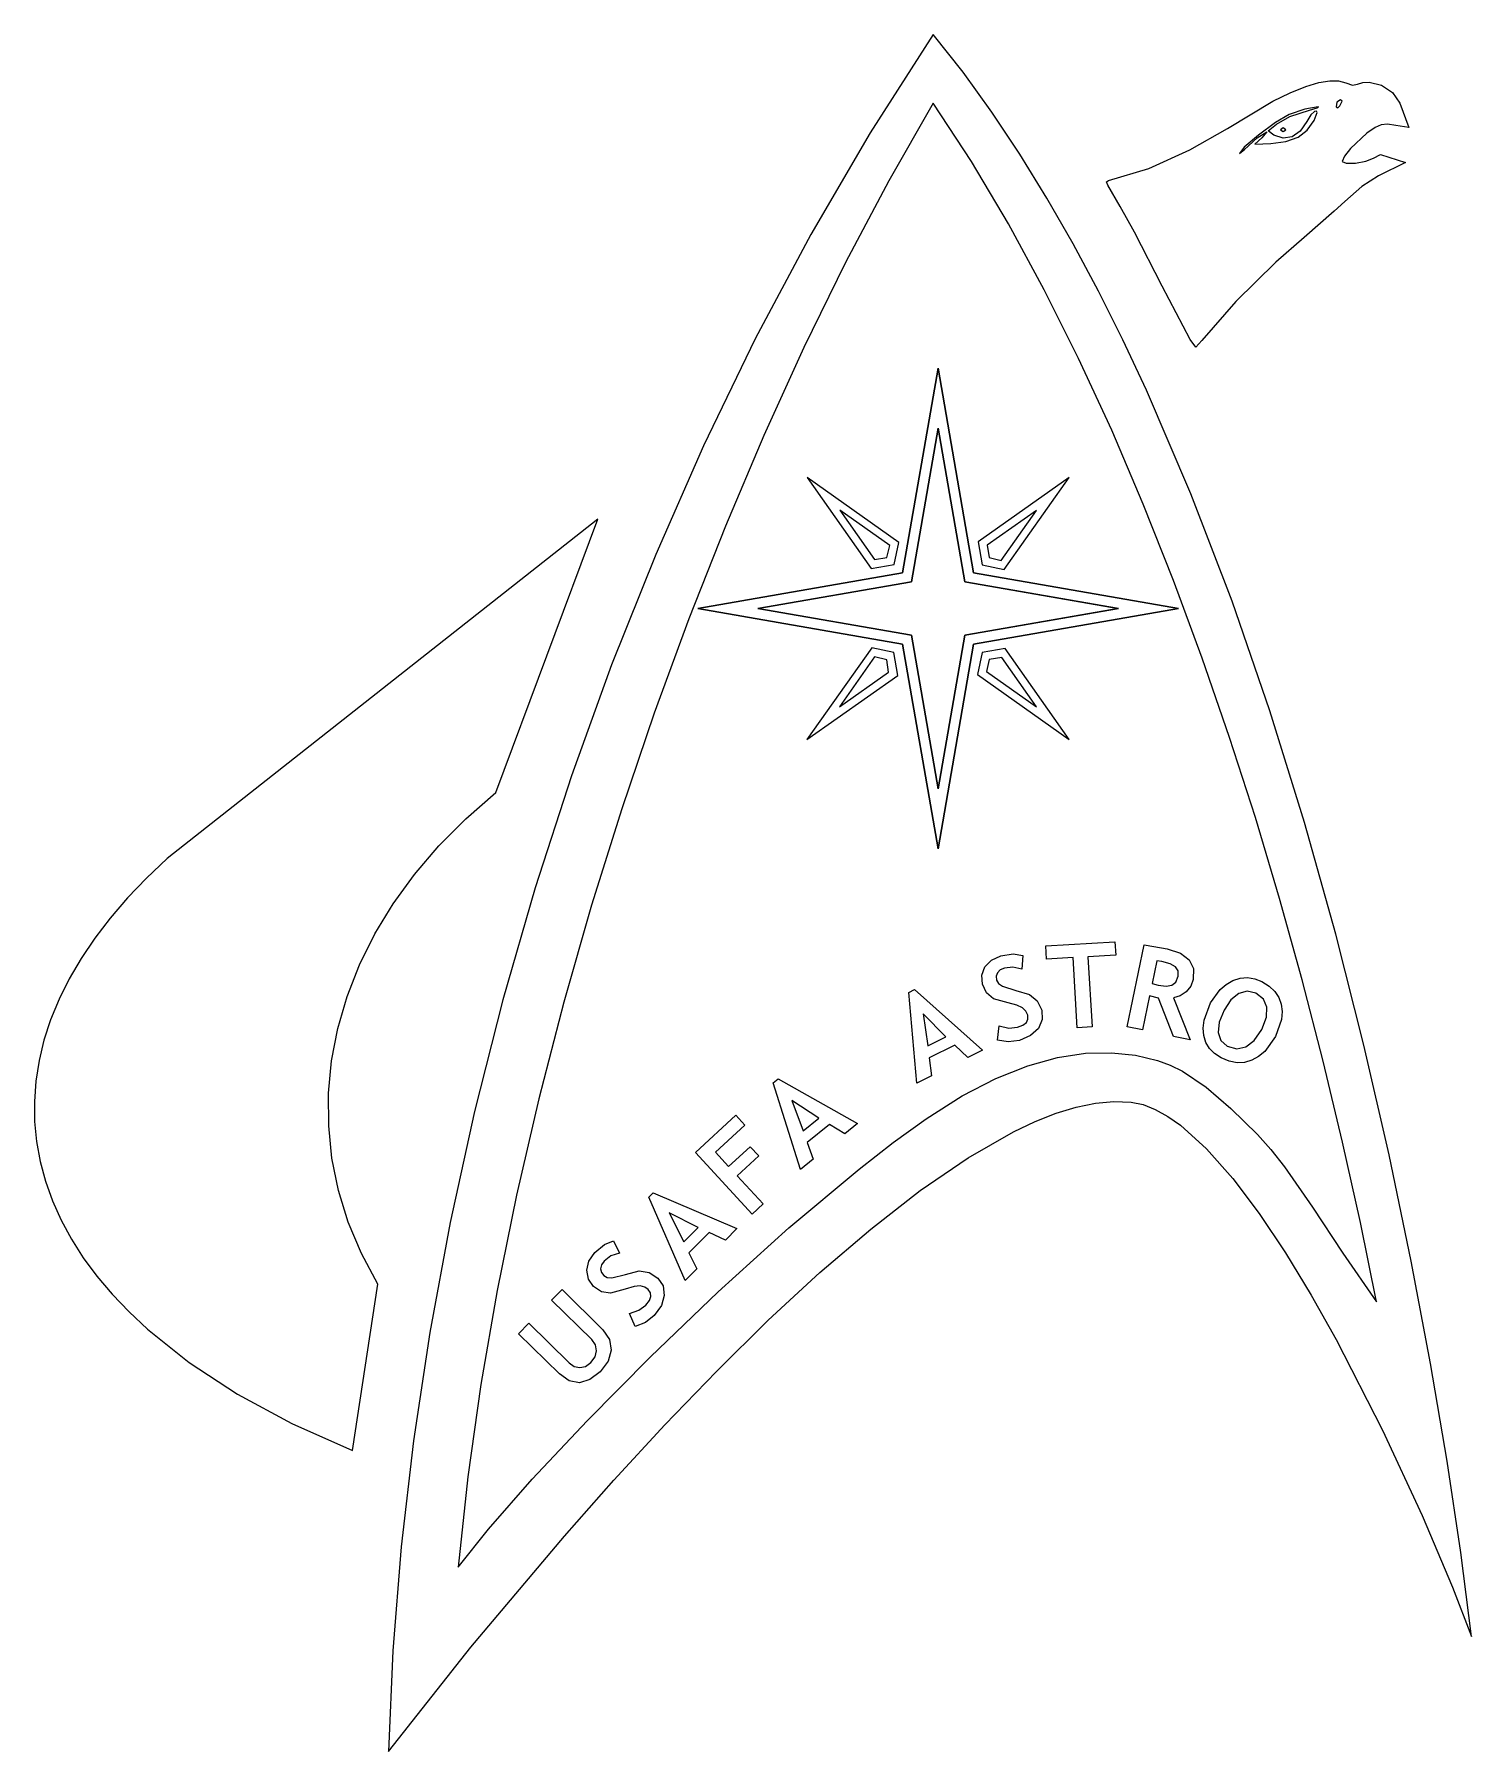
# Model space of a CAD drawing. Extents: x 0 to 156, y 0 to 187.
import ezdxf

# ---------------------------------------------------------------- set-up
doc = ezdxf.new("R2010")
doc.units = 0

msp = doc.modelspace()

# ---------------------------------------------------------------- linework, layer by layer
at = {"layer": 'Layer 1'}
for p, q in [((94.4291, 128.169075), (98.291748, 150.438497)), ((98.291748, 150.438497), (102.15413, 128.169075)), ((95.394828, 127.202818), (98.291748, 143.90462)), ((98.291748, 143.90462), (101.188667, 127.202818)), ((84.038661, 138.556075), (91.010376, 128.658332)), ((94.009578, 131.487319), (84.038661, 138.556075)), ((112.555075, 138.536639), (102.657332, 131.564924)), ((105.486319, 128.565722), (112.555075, 138.536639)), ((87.601801, 134.992935), (91.366155, 129.648756)), ((93.03256, 131.170986), (87.601801, 134.992935)), ((108.991935, 134.973499), (103.647756, 131.209145)), ((105.169986, 129.54274), (108.991935, 134.973499)), ((92.722888, 129.850574), (93.03256, 131.170986)), ((93.510001, 129.084736), (94.009578, 131.487319)), ((102.657332, 131.564924), (103.083736, 129.065299)), ((103.647756, 131.209145), (103.849574, 129.852412)), ((91.010376, 128.658332), (93.510001, 129.084736)), ((91.366155, 129.648756), (92.722888, 129.850574)), ((103.083736, 129.065299), (105.486319, 128.565722)), ((103.849574, 129.852412), (105.169986, 129.54274)), ((72.156503, 124.303253), (94.4291, 128.169075)), ((78.690381, 124.303253), (95.394828, 127.202818)), ((101.188667, 127.202818), (117.893115, 124.303253)), ((102.15413, 128.169075), (124.426992, 124.303253)), ((94.4291, 120.437166), (72.156503, 124.303253)), ((95.394828, 121.403688), (78.690381, 124.303253)), ((117.893115, 124.303253), (101.188667, 121.403688)), ((124.426992, 124.303253), (102.15413, 120.437166)), ((98.291748, 104.701886), (95.394828, 121.403688)), ((101.188667, 121.403688), (98.291748, 104.701886)), ((91.071651, 120.027578), (84.002895, 110.056661)), ((93.474234, 119.528001), (91.071651, 120.027578)), ((93.900638, 117.028376), (93.474234, 119.528001)), ((98.291748, 98.168009), (94.4291, 120.437166)), ((102.15413, 120.437166), (98.291748, 98.168009)), ((103.071299, 119.526664), (102.571722, 117.124081)), ((105.570924, 119.953068), (103.071299, 119.526664)), ((112.542639, 110.055325), (105.570924, 119.953068)), ((91.388014, 119.05056), (87.566065, 113.619801)), ((92.708426, 118.740888), (91.388014, 119.05056)), ((92.910244, 117.384155), (92.708426, 118.740888)), ((103.858412, 118.760826), (103.54874, 117.440414)), ((105.215145, 118.962644), (103.858412, 118.760826)), ((108.979499, 113.618465), (105.215145, 118.962644)), ((84.002895, 110.056661), (93.900638, 117.028376)), ((87.566065, 113.619801), (92.910244, 117.384155)), ((102.571722, 117.124081), (112.542639, 110.055325)), ((103.54874, 117.440414), (108.979499, 113.618465))]:
    msp.add_line(p, q, dxfattribs=at)
at = {"layer": 'Layer_1'}
for p, q in [((97.757862, 186.742708), (90.901988, 176.036357)), ((101.002444, 182.623415), (97.757862, 186.742708)), ((104.146219, 178.269702), (101.002444, 182.623415)), ((138.291449, 181.067931), (139.711201, 181.491529)), ((139.711201, 181.491529), (140.877218, 181.694464)), ((140.877218, 181.694464), (141.835538, 181.681499)), ((141.835538, 181.681499), (142.632462, 181.456075)), ((142.632462, 181.456075), (143.34419, 181.221654)), ((143.34419, 181.221654), (143.885792, 181.332779)), ((143.885792, 181.332779), (144.499624, 181.518252)), ((144.499624, 181.518252), (145.157642, 181.551854)), ((145.157642, 181.551854), (146.499078, 181.212923)), ((146.499078, 181.212923), (147.693406, 180.413089)), ((129.763145, 176.515781), (134.703174, 179.475406)), ((134.703174, 179.475406), (136.579332, 180.396155)), ((136.579332, 180.396155), (138.291449, 181.067931)), ((141.673084, 179.354492), (141.582861, 178.84517)), ((142.052231, 179.623837), (141.673084, 179.354492)), ((141.98344, 178.969524), (142.242467, 179.478846)), ((142.242467, 179.478846), (142.052231, 179.623837)), ((147.693406, 180.413089), (148.523138, 179.249982)), ((97.757862, 179.264269), (92.931339, 170.811901)), ((101.922928, 172.897873), (97.757862, 179.264269)), ((107.190775, 173.696385), (104.146219, 178.269702)), ((136.47588, 178.034223), (134.989717, 177.154484)), ((135.087349, 176.987797), (136.527474, 177.816206)), ((138.193288, 178.596462), (136.47588, 178.034223)), ((136.527474, 177.816206), (138.688852, 178.484808)), ((139.61066, 178.850461), (138.193288, 178.596462)), ((138.834902, 178.001415), (138.398076, 177.270636)), ((138.688852, 178.484808), (139.514351, 178.736691)), ((139.214314, 178.357014), (138.834902, 178.001415)), ((139.187856, 177.36959), (139.533666, 178.237687)), ((139.456672, 178.375006), (139.214314, 178.357014)), ((139.533666, 178.237687), (139.456672, 178.375006)), ((139.514351, 178.736691), (139.668603, 178.816859)), ((139.668603, 178.816859), (139.61066, 178.850461)), ((141.582861, 178.84517), (141.751665, 178.749655)), ((141.751665, 178.749655), (141.98344, 178.969524)), ((148.523138, 179.249982), (149.476695, 176.62426)), ((90.901988, 176.036357), (84.4541, 164.979168)), ((125.670046, 174.178455), (129.763145, 176.515781)), ((133.126259, 175.790559), (131.582682, 174.487488)), ((133.002699, 175.489993), (134.057592, 176.151715)), ((134.989717, 177.154484), (133.126259, 175.790559)), ((134.057592, 176.151715), (133.486621, 175.493697)), ((134.175066, 176.251992), (135.087349, 176.987797)), ((134.799218, 175.790294), (134.175066, 176.251992)), ((135.812041, 175.437605), (134.799218, 175.790294)), ((135.807543, 176.56076), (135.519413, 176.368673)), ((135.519413, 176.368673), (135.807543, 176.176586)), ((136.095674, 176.368673), (135.807543, 176.56076)), ((135.807543, 176.176586), (136.095674, 176.368673)), ((136.795496, 175.585507), (135.812041, 175.437605)), ((136.118429, 175.100791), (137.434729, 175.572807)), ((137.680262, 176.205954), (136.795496, 175.585507)), ((137.434729, 175.572807), (138.447288, 176.323429)), ((138.398076, 177.270636), (137.680262, 176.205954)), ((138.447288, 176.323429), (139.187856, 177.36959)), ((144.931424, 176.01228), (143.128026, 174.323711)), ((145.811427, 176.614735), (144.931424, 176.01228)), ((146.47553, 176.911597), (145.811427, 176.614735)), ((147.151804, 176.961868), (146.47553, 176.911597)), ((148.06832, 176.82402), (147.151804, 176.961868)), ((149.476695, 176.62426), (148.06832, 176.82402)), ((110.136378, 168.918809), (107.190775, 173.696385)), ((121.199916, 172.165772), (125.670046, 174.178455)), ((131.582682, 174.487488), (131.054839, 173.790576)), ((131.054839, 173.790576), (131.622634, 174.235075)), ((131.622634, 174.235075), (133.002699, 175.489993)), ((133.486621, 175.493697), (132.734412, 174.810808)), ((132.734412, 174.810808), (134.466372, 174.890712)), ((134.466372, 174.890712), (136.118429, 175.100791)), ((143.128026, 174.323711), (142.490381, 173.492656)), ((145.657175, 173.265114), (146.417322, 173.679451)), ((146.417322, 173.679451), (149.120037, 172.822202)), ((105.950146, 166.120315), (101.922928, 172.897873)), ((116.843028, 170.863759), (121.199916, 172.165772)), ((142.490381, 173.492656), (142.242467, 172.915865)), ((142.242467, 172.915865), (142.676912, 172.718486)), ((142.676912, 172.718486), (143.685502, 172.740975)), ((143.685502, 172.740975), (144.82612, 172.938354)), ((144.82612, 172.938354), (145.657175, 173.265114)), ((149.120037, 172.822202), (146.170466, 171.374404)), ((92.931339, 170.811901), (88.241605, 161.939903)), ((116.612047, 170.71718), (116.843028, 170.863759)), ((116.765505, 170.354172), (116.612047, 170.71718)), ((118.091066, 168.013142), (116.765505, 170.354172)), ((144.379768, 170.208651), (142.527952, 168.577762)), ((146.170466, 171.374404), (144.379768, 170.208651)), ((112.984349, 163.951528), (110.136378, 168.918809)), ((142.527952, 168.577762), (141.35823, 167.510169)), ((119.653693, 165.227876), (118.091066, 168.013142)), ((141.35823, 167.510169), (138.095657, 164.654525)), ((84.4541, 164.979168), (78.41658, 153.619033)), ((109.836076, 158.968901), (105.950146, 166.120315)), ((122.668352, 159.36948), (119.653693, 165.227876)), ((138.095657, 164.654525), (135.039724, 161.965303)), ((115.735483, 158.809622), (112.984349, 163.951528)), ((88.241605, 161.939903), (83.705065, 152.695109)), ((135.039724, 161.965303), (130.67675, 157.675884)), ((113.577544, 151.480408), (109.836076, 158.968901)), ((118.390838, 153.507643), (115.735483, 158.809622)), ((125.697298, 153.559237), (122.668352, 159.36948)), ((130.67675, 157.675884), (126.984494, 153.462929)), ((78.41658, 153.619033), (72.79234, 142.00331)), ((120.951208, 148.060938), (118.390838, 153.507643)), ((126.324889, 152.742998), (125.697298, 153.559237)), ((126.984494, 153.462929), (126.324889, 152.742998)), ((83.705065, 152.695109), (79.338123, 143.125142)), ((117.170846, 143.692408), (113.577544, 151.480408)), ((98.294437, 150.446947), (94.431789, 128.177525)), ((102.156819, 128.177525), (98.294437, 150.446947)), ((125.790696, 136.791819), (120.951208, 148.060938)), ((98.294437, 143.91307), (95.397517, 127.211268)), ((101.191356, 127.211268), (98.294437, 143.91307)), ((72.79234, 142.00331), (67.584023, 130.179889)), ((79.338123, 143.125142), (75.157182, 133.276833)), ((120.612806, 135.642205), (117.170846, 143.692408)), ((130.261355, 125.121327), (125.790696, 136.791819)), ((123.899986, 127.367107), (120.612806, 135.642205)), ((61.297002, 134.013168), (14.468298, 97.140616)), ((50.208593, 104.286209), (61.297002, 134.013168)), ((75.157182, 133.276833), (71.178119, 123.197544)), ((67.584023, 130.179889), (62.794806, 118.195867)), ((94.431789, 128.177525), (72.159192, 124.311703)), ((95.397517, 127.211268), (78.69307, 124.311703)), ((117.895804, 124.311703), (101.191356, 127.211268)), ((124.429681, 124.311703), (102.156819, 128.177525)), ((127.028944, 118.90442), (123.899986, 127.367107)), ((134.370858, 113.168525), (130.261355, 125.121327)), ((72.159192, 124.311703), (94.431789, 120.445616)), ((78.69307, 124.311703), (95.397517, 121.412138)), ((101.191356, 121.412138), (117.895804, 124.311703)), ((102.156819, 120.445616), (124.429681, 124.311703)), ((71.178119, 123.197544), (67.417865, 112.934369)), ((95.397517, 121.412138), (98.294437, 104.710336)), ((98.294437, 104.710336), (101.191356, 121.412138)), ((94.431789, 120.445616), (98.294437, 98.176459)), ((98.294437, 98.176459), (102.156819, 120.445616)), ((62.794806, 118.195867), (58.426806, 106.099132)), ((129.996242, 110.291185), (127.028944, 118.90442)), ((67.417865, 112.934369), (63.892032, 102.53467)), ((108.983854, 113.622021), (108.983854, 113.622021)), ((138.126613, 101.052476), (134.370858, 113.168525)), ((132.798441, 101.564973), (129.996242, 110.291185)), ((112.546994, 110.058881), (112.546994, 110.058881)), ((58.426806, 106.099132), (54.483461, 93.937045)), ((98.294437, 104.710336), (98.294437, 104.710336)), ((46.942845, 101.454378), (50.208593, 104.286209)), ((43.989305, 98.48655), (46.942845, 101.454378)), ((63.892032, 102.53467), (60.617553, 92.045277)), ((135.431836, 92.762826), (132.798441, 101.564973)), ((141.535501, 88.892506), (138.126613, 101.052476)), ((14.468298, 97.140616), (12.203785, 94.996436)), ((41.350883, 95.397544), (43.989305, 98.48655)), ((98.294437, 98.176459), (98.294437, 98.176459)), ((39.031813, 92.201646), (41.350883, 95.397544)), ((12.203785, 94.996436), (10.134958, 92.832411)), ((54.483461, 93.937045), (50.967152, 81.757232)), ((10.134958, 92.832411), (8.260943, 90.650925)), ((37.035005, 88.913408), (39.031813, 92.201646)), ((60.617553, 92.045277), (57.610302, 81.513815)), ((137.893516, 83.92205), (135.431836, 92.762826)), ((8.260943, 90.650925), (6.580814, 88.45515)), ((6.580814, 88.45515), (5.093699, 86.247999)), ((35.364164, 85.547912), (37.035005, 88.913408)), ((110.013876, 87.612189), (117.523271, 88.047692)), ((117.523271, 88.047692), (117.606085, 86.617621)), ((144.605457, 76.807148), (141.535501, 88.892506)), ((5.093699, 86.247999), (3.798698, 84.032116)), ((103.383691, 85.332013), (104.098065, 86.068347)), ((104.098065, 86.068347), (105.113534, 86.526869)), ((105.113534, 86.526869), (106.469787, 86.746209)), ((106.469787, 86.746209), (107.500073, 86.57079)), ((107.500073, 86.57079), (107.395298, 85.101561)), ((110.09669, 86.182118), (110.013876, 87.612189)), ((112.981703, 86.349334), (110.09669, 86.182118)), ((113.42488, 78.710029), (112.981703, 86.349334)), ((117.606085, 86.617621), (114.591426, 86.442732)), ((114.591426, 86.442732), (115.034338, 78.803427)), ((114.591426, 86.442732), (114.591426, 86.442732)), ((118.865765, 78.826975), (120.720492, 87.720403)), ((120.720492, 87.720403), (121.755276, 87.548689)), ((122.073305, 86.006435), (121.558161, 83.535759)), ((121.755276, 87.548689), (123.204132, 87.297335)), ((122.615171, 85.931558), (122.073305, 86.006435)), ((123.516605, 85.675441), (122.615171, 85.931558)), ((123.204132, 87.297335), (124.65193, 86.824261)), ((124.65193, 86.824261), (125.607869, 86.111739)), ((125.607869, 86.111739), (126.072212, 85.159769)), ((34.022993, 82.118917), (35.364164, 85.547912)), ((103.035235, 84.422905), (103.383691, 85.332013)), ((103.10482, 83.442096), (103.035235, 84.422905)), ((104.747616, 84.696749), (104.616912, 84.312045)), ((104.616912, 84.312045), (104.656599, 83.880775)), ((105.047388, 85.010544), (104.747616, 84.696749)), ((105.506175, 85.213479), (105.047388, 85.010544)), ((106.43301, 85.310317), (105.506175, 85.213479)), ((107.395298, 85.101561), (106.43301, 85.310317)), ((124.108742, 85.347623), (123.516605, 85.675441)), ((124.402429, 84.911061), (124.108742, 85.347623)), ((124.153192, 83.677046), (124.409308, 84.328449)), ((124.409308, 84.328449), (124.402429, 84.911061)), ((126.072212, 85.159769), (126.044431, 83.968352)), ((130.363748, 83.844791), (131.147179, 84.103024)), ((131.147179, 84.103024), (131.932725, 84.171022)), ((131.932725, 84.171022), (132.720389, 84.048785)), ((132.720389, 84.048785), (133.510169, 83.736048)), ((3.798698, 84.032116), (2.69491, 81.810413)), ((95.107534, 82.554685), (95.739888, 82.870597)), ((95.981981, 72.698174), (95.107534, 82.554685)), ((95.739888, 82.870597), (103.122018, 76.264224)), ((103.562813, 82.500445), (103.10482, 83.442096)), ((104.314229, 81.870738), (103.562813, 82.500445)), ((104.656599, 83.880775), (104.865091, 83.528879)), ((104.865091, 83.528879), (105.284455, 83.226726)), ((105.284455, 83.226726), (106.754743, 82.771907)), ((106.754743, 82.771907), (108.240905, 82.324233)), ((108.240905, 82.324233), (109.064288, 81.643461)), ((121.279556, 82.200408), (120.504857, 78.485134)), ((122.272271, 81.94879), (121.279556, 82.200408)), ((121.558161, 83.535759), (122.218296, 83.360075)), ((122.218296, 83.360075), (123.088774, 83.251332)), ((123.088774, 83.251332), (123.721392, 83.338115)), ((123.721392, 83.338115), (124.153192, 83.677046)), ((124.63341, 82.183475), (123.908188, 81.956198)), ((125.27714, 82.62718), (124.63341, 82.183475)), ((125.770323, 83.238632), (125.27714, 82.62718)), ((126.044431, 83.968352), (125.770323, 83.238632)), ((127.917678, 81.41539), (128.973894, 82.885149)), ((128.973894, 82.885149), (129.627149, 83.428867)), ((129.627149, 83.428867), (130.363748, 83.844791)), ((130.984195, 82.450174), (130.135678, 81.748765)), ((131.906796, 82.707085), (130.984195, 82.450174)), ((132.853739, 82.462874), (131.906796, 82.707085)), ((133.678444, 81.813059), (132.853739, 82.462874)), ((133.510169, 83.736048), (134.294922, 83.245776)), ((134.294922, 83.245776), (134.907168, 82.673747)), ((134.907168, 82.673747), (135.347434, 82.019433)), ((140.180042, 75.07995), (137.893516, 83.92205)), ((2.69491, 81.810413), (1.781427, 79.586063)), ((33.014667, 78.641502), (34.022993, 82.118917)), ((50.967152, 81.757232), (47.880527, 69.60758)), ((57.610302, 81.513815), (54.886685, 70.987116)), ((105.899875, 81.411951), (104.314229, 81.870738)), ((106.869836, 81.163507), (105.899875, 81.411951)), ((107.482875, 80.868762), (106.869836, 81.163507)), ((107.839533, 80.518189), (107.482875, 80.868762)), ((108.040351, 80.102265), (107.839533, 80.518189)), ((109.064288, 81.643461), (109.561174, 80.628785)), ((109.561174, 80.628785), (109.616737, 79.60088)), ((123.879877, 77.781078), (122.272271, 81.94879)), ((123.908188, 81.956198), (125.701002, 77.401402)), ((127.224471, 79.540026), (127.917678, 81.41539)), ((129.405693, 80.647835), (128.877586, 79.329418)), ((130.135678, 81.748765), (129.405693, 80.647835)), ((134.058385, 80.94311), (133.678444, 81.813059)), ((133.993562, 79.853821), (134.058385, 80.94311)), ((135.347434, 82.019433), (135.615192, 81.282834)), ((135.615192, 81.282834), (135.711235, 80.480619)), ((135.711235, 80.480619), (135.636094, 79.628926)), ((1.781427, 79.586063), (1.057377, 77.361185)), ((32.342891, 75.130221), (33.014667, 78.641502)), ((96.66487, 80.227413), (97.187421, 76.738357)), ((99.140308, 77.71361), (96.66487, 80.227413)), ((96.66487, 80.227413), (96.66487, 80.227413)), ((104.752378, 77.367535), (104.944201, 78.918256)), ((104.944201, 78.918256), (105.990627, 78.684629)), ((105.990627, 78.684629), (106.933336, 78.76956)), ((106.933336, 78.76956), (107.516212, 78.993927)), ((107.516212, 78.993927), (107.894831, 79.290789)), ((107.894831, 79.290789), (108.06972, 79.660147)), ((108.06972, 79.660147), (108.040351, 80.102265)), ((109.19896, 78.645471), (108.359703, 77.860453)), ((109.616737, 79.60088), (109.19896, 78.645471)), ((115.034338, 78.803427), (113.42488, 78.710029)), ((120.504857, 78.485134), (118.865765, 78.826975)), ((127.121019, 78.675898), (127.224471, 79.540026)), ((127.179756, 77.860718), (127.121019, 78.675898)), ((128.877586, 79.329418), (128.754025, 78.207057)), ((132.683347, 77.340283), (133.483976, 78.5444)), ((133.483976, 78.5444), (133.993562, 79.853821)), ((135.636094, 79.628926), (134.972255, 77.77711)), ((1.057377, 77.361185), (0.521858, 75.139482)), ((97.187421, 76.738357), (99.140308, 77.71361)), ((100.11318, 76.820113), (97.328179, 75.4292)), ((101.529758, 75.468887), (100.11318, 76.820113)), ((105.929508, 77.179152), (104.752378, 77.367535)), ((107.138917, 77.340548), (105.929508, 77.179152)), ((108.359703, 77.860453), (107.138917, 77.340548)), ((125.701002, 77.401402), (123.879877, 77.781078)), ((127.406239, 77.115123), (127.179756, 77.860718)), ((127.800204, 76.462661), (127.406239, 77.115123)), ((128.754025, 78.207057), (129.041627, 77.320704)), ((129.041627, 77.320704), (129.747534, 76.71084)), ((129.747534, 76.71084), (130.792108, 76.412655)), ((130.792108, 76.412655), (131.776621, 76.627232)), ((131.776621, 76.627232), (132.683347, 77.340283)), ((134.972255, 77.77711), (133.828463, 76.151512)), ((147.343627, 64.915994), (144.605457, 76.807148)), ((0.521858, 75.139482), (0.173976, 72.923334)), ((32.011103, 71.599626), (32.342891, 75.130221)), ((97.328179, 75.4292), (97.585354, 73.499067)), ((103.122018, 76.264224), (101.529758, 75.468887)), ((101.529758, 75.468887), (101.529758, 75.468887)), ((108.035324, 74.589678), (111.281758, 75.482381)), ((111.281758, 75.482381), (114.315731, 75.938787)), ((114.315731, 75.938787), (117.138832, 76.005991)), ((117.138832, 76.005991), (119.752912, 75.731354)), ((119.752912, 75.731354), (122.159823, 75.161442)), ((122.159823, 75.161442), (123.534596, 74.657147)), ((128.361649, 75.903597), (127.800204, 76.462661)), ((129.090839, 75.437667), (128.361649, 75.903597)), ((129.961847, 75.079157), (129.090839, 75.437667)), ((130.805337, 74.916438), (129.961847, 75.079157)), ((131.621576, 74.948982), (130.805337, 74.916438)), ((132.410298, 75.177052), (131.621576, 74.948982)), ((133.153776, 75.582923), (132.410298, 75.177052)), ((133.828463, 76.151512), (133.153776, 75.582923)), ((142.287446, 66.274099), (140.180042, 75.07995)), ((0.173976, 72.923334), (0.012832, 70.715654)), ((80.348036, 72.727808), (80.897311, 73.172836)), ((80.897311, 73.172836), (89.531977, 68.31668)), ((97.585354, 73.499067), (95.981981, 72.698174)), ((100.897669, 71.30832), (104.574579, 73.214111)), ((104.574579, 73.214111), (108.035324, 74.589678)), ((123.534596, 74.657147), (124.862009, 74.003362)), ((124.862009, 74.003362), (127.459685, 72.258173)), ((32.022745, 68.064003), (32.011103, 71.599626)), ((54.886685, 70.987116), (52.463105, 60.512804)), ((83.33068, 63.292778), (80.348036, 72.727808)), ((97.002742, 68.825737), (100.897669, 71.30832)), ((127.459685, 72.258173), (130.121126, 69.949686)), ((0.012832, 70.715654), (0.037533, 68.51935)), ((47.880527, 69.60758), (45.22676, 57.535187)), ((71.917364, 65.136921), (76.314733, 69.195624)), ((76.314733, 69.195624), (77.286282, 68.142849)), ((82.371567, 70.791589), (83.635215, 67.497795)), ((85.331192, 68.872039), (82.371567, 70.791589)), ((82.371567, 70.791589), (82.371567, 70.791589)), ((108.855267, 68.520673), (111.13412, 69.421049)), ((111.13412, 69.421049), (113.32328, 70.094413)), ((113.32328, 70.094413), (115.415867, 70.530181)), ((115.415867, 70.530181), (117.405002, 70.716183)), ((117.405002, 70.716183), (119.283541, 70.641835)), ((119.283541, 70.641835), (120.583173, 70.365875)), ((120.583173, 70.365875), (121.91429, 69.842265)), ((121.91429, 69.842265), (123.272659, 69.085558)), ((130.121126, 69.949686), (133.014605, 67.101715)), ((0.037533, 68.51935), (0.247183, 66.337334)), ((32.38152, 64.53817), (32.022745, 68.064003)), ((77.286282, 68.142849), (74.073715, 65.177932)), ((83.635215, 67.497795), (85.331192, 68.872039)), ((86.474191, 68.209788), (84.055373, 66.250287)), ((88.149001, 67.196171), (86.474191, 68.209788)), ((89.531977, 68.31668), (88.149001, 67.196171)), ((93.411557, 66.224887), (97.002742, 68.825737)), ((101.548278, 64.573624), (106.493335, 67.405191)), ((106.493335, 67.405191), (108.855267, 68.520673)), ((123.272659, 69.085558), (124.654047, 68.110834)), ((124.654047, 68.110834), (127.470533, 65.566075)), ((0.247183, 66.337334), (0.640886, 64.172252)), ((75.516222, 63.614775), (77.863073, 65.780652)), ((77.863073, 65.780652), (78.792553, 64.773649)), ((84.055373, 66.250287), (84.723181, 64.42096)), ((88.149001, 67.196171), (88.149001, 67.196171)), ((89.697606, 63.348869), (93.411557, 66.224887)), ((127.470533, 65.566075), (130.331205, 62.327314)), ((133.014605, 67.101715), (134.476956, 65.480085)), ((134.476956, 65.480085), (135.953858, 63.600752)), ((144.212816, 57.541273), (142.287446, 66.274099)), ((0.640886, 64.172252), (1.217751, 62.027277)), ((33.090867, 61.036679), (32.38152, 64.53817)), ((78.078708, 58.460963), (71.917364, 65.136921)), ((74.073715, 65.177932), (75.516222, 63.614775)), ((74.073715, 65.177932), (74.073715, 65.177932)), ((78.792553, 64.773649), (76.445702, 62.607772)), ((84.723181, 64.42096), (83.33068, 63.292778)), ((96.354514, 61.016835), (101.548278, 64.573624)), ((135.953858, 63.600752), (139.01085, 59.212908)), ((149.757418, 53.337842), (147.343627, 64.915994)), ((1.217751, 62.027277), (1.976877, 59.905322)), ((76.445702, 62.607772), (79.263511, 59.554485)), ((82.053538, 56.956544), (89.697606, 63.348869)), ((130.331205, 62.327314), (133.203782, 58.512557)), ((1.976877, 59.905322), (2.917372, 57.808766)), ((34.153961, 57.574081), (33.090867, 61.036679)), ((52.463105, 60.512804), (50.355701, 50.137446)), ((66.820437, 60.283146), (67.318911, 60.784531)), ((70.798971, 51.22303), (66.820437, 60.283146)), ((67.318911, 60.784531), (76.425064, 56.883784)), ((90.966546, 56.82584), (96.354514, 61.016835)), ((69.040023, 58.575527), (70.650276, 55.436515)), ((72.188826, 56.984854), (69.040023, 58.575527)), ((69.040023, 58.575527), (69.040023, 58.575527)), ((79.263511, 59.554485), (78.078708, 58.460963)), ((133.203782, 58.512557), (136.055458, 54.241393)), ((139.01085, 59.212908), (142.30385, 54.223666)), ((2.917372, 57.808766), (4.038357, 55.740785)), ((35.574772, 54.164929), (34.153961, 57.574081)), ((45.22676, 57.535187), (43.008231, 45.587942)), ((70.650276, 55.436515), (72.188826, 56.984854)), ((73.396383, 56.449074), (71.201931, 54.241129)), ((75.170412, 55.621458), (73.396383, 56.449074)), ((74.37481, 50.018384), (82.053538, 56.956544)), ((76.425064, 56.883784), (75.170412, 55.621458)), ((85.440201, 52.091392), (90.966546, 56.82584)), ((145.952449, 48.919042), (144.212816, 57.541273)), ((4.038357, 55.740785), (5.338888, 53.704025)), ((37.356474, 50.823775), (35.574772, 54.164929)), ((60.324659, 53.352924), (60.958865, 54.269175)), ((60.958865, 54.269175), (62.008466, 55.155528)), ((62.008466, 55.155528), (62.981866, 55.535998)), ((63.648616, 54.222608), (62.71649, 53.905638)), ((62.981866, 55.535998), (63.648616, 54.222608)), ((71.201931, 54.241129), (72.062355, 52.494087)), ((75.170412, 55.621458), (75.170412, 55.621458)), ((136.055458, 54.241393), (138.854481, 49.631828)), ((142.30385, 54.223666), (145.952449, 48.919042)), ((5.338888, 53.704025), (6.818119, 51.701661)), ((60.091562, 52.354123), (60.324659, 53.352924)), ((60.260895, 51.395274), (60.091562, 52.354123)), ((61.683293, 52.935147), (61.587779, 52.511814)), ((61.587779, 52.511814), (61.673768, 52.11494)), ((61.971953, 53.345515), (61.683293, 52.935147)), ((62.71649, 53.905638), (61.971953, 53.345515)), ((72.062355, 52.494087), (70.798971, 51.22303)), ((151.854502, 42.191754), (149.757418, 53.337842)), ((6.818119, 51.701661), (8.475149, 49.736603)), ((34.626771, 32.753814), (37.356474, 50.823775)), ((60.82578, 50.590413), (60.260895, 51.395274)), ((61.703401, 50.018913), (60.82578, 50.590413)), ((61.673768, 52.11494), (61.929884, 51.765426)), ((61.929884, 51.765426), (62.289982, 51.571486)), ((62.289982, 51.571486), (62.805125, 51.528359)), ((62.805125, 51.528359), (64.299754, 51.8956)), ((65.226589, 50.57639), (64.267211, 50.289582)), ((64.299754, 51.8956), (65.803909, 52.277394)), ((65.903921, 50.63936), (65.226589, 50.57639)), ((65.803909, 52.277394), (66.860389, 52.118115)), ((66.390225, 50.522415), (65.903921, 50.63936)), ((66.776516, 50.269473), (66.390225, 50.522415)), ((66.860389, 52.118115), (67.808919, 51.504282)), ((67.808919, 51.504282), (68.385974, 50.651531)), ((68.385974, 50.651531), (68.519853, 49.617276)), ((79.829718, 46.903978), (85.440201, 52.091392)), ((8.475149, 49.736603), (10.309053, 47.811233)), ((50.355701, 50.137446), (48.580878, 39.908668)), ((56.265427, 49.107954), (57.397578, 50.255715)), ((60.627607, 44.805834), (56.265427, 49.107954)), ((57.397578, 50.255715), (61.848128, 45.866812)), ((62.671775, 49.866249), (61.703401, 50.018913)), ((64.267211, 50.289582), (62.671775, 49.866249)), ((65.749669, 47.998557), (66.51405, 48.557092)), ((66.51405, 48.557092), (66.897959, 49.049481)), ((67.029457, 49.905672), (66.776516, 50.269473)), ((66.897959, 49.049481), (67.069938, 49.499008)), ((66.964899, 42.904012), (74.37481, 50.018384)), ((67.069938, 49.499008), (67.029457, 49.905672)), ((68.519853, 49.617276), (68.204735, 48.512378)), ((138.854481, 49.631828), (141.568045, 44.803189)), ((10.309053, 47.811233), (12.318958, 45.928725)), ((64.732348, 47.660156), (65.749669, 47.998557)), ((65.366818, 46.231937), (64.732348, 47.660156)), ((67.426332, 47.438171), (66.47251, 46.676701)), ((68.204735, 48.512378), (67.426332, 47.438171)), ((74.190925, 41.354878), (79.829718, 46.903978)), ((12.318958, 45.928725), (16.863198, 42.303673)), ((43.008231, 45.587942), (41.228117, 33.813204)), ((52.659954, 45.451946), (53.792105, 46.599972)), ((57.106272, 41.067277), (52.659954, 45.451946)), ((53.792105, 46.599972), (58.17651, 42.276156)), ((61.848128, 45.866812), (62.572292, 44.821709)), ((62.572292, 44.821709), (62.749298, 43.654369)), ((66.47251, 46.676701), (65.366818, 46.231937)), ((61.039563, 44.227721), (60.627607, 44.805834)), ((60.992467, 42.941583), (61.162329, 43.590605)), ((61.162329, 43.590605), (61.039563, 44.227721)), ((62.749298, 43.654369), (62.404546, 42.456867)), ((141.568045, 44.803189), (146.609674, 34.963611)), ((16.863198, 42.303673), (22.100697, 38.884467)), ((58.17651, 42.276156), (58.727372, 41.889865)), ((58.727372, 41.889865), (59.337765, 41.758103)), ((59.337765, 41.758103), (59.955302, 41.894098)), ((59.955302, 41.894098), (60.526801, 42.310023)), ((60.128074, 35.983314), (66.964899, 42.904012)), ((61.555235, 41.313074), (60.433403, 40.451327)), ((60.526801, 42.310023), (60.992467, 42.941583)), ((62.404546, 42.456867), (61.555235, 41.313074)), ((68.578326, 35.534317), (74.190925, 41.354878)), ((153.641761, 31.596793), (151.854502, 42.191754)), ((48.580878, 39.908668), (47.154776, 29.874357)), ((58.166191, 40.32274), (57.106272, 41.067277)), ((59.287759, 40.117688), (58.166191, 40.32274)), ((60.433403, 40.451327), (59.287759, 40.117688)), ((22.100697, 38.884467), (28.024367, 35.693596)), ((28.024367, 35.693596), (34.626771, 32.753814)), ((54.168078, 29.625649), (60.128074, 35.983314)), ((63.047483, 29.533045), (68.578326, 35.534317)), ((41.228117, 33.813204), (39.888533, 22.259659)), ((146.609674, 34.963611), (150.921318, 25.672779)), ((155.126865, 21.672284), (153.641761, 31.596793)), ((47.154776, 29.874357), (46.094063, 20.079495)), ((49.38865, 24.201698), (54.168078, 29.625649)), ((57.653165, 23.442345), (63.047483, 29.533045)), ((150.921318, 25.672779), (154.243422, 17.88081)), ((46.094063, 20.079495), (49.38865, 24.201698)), ((47.494765, 11.356193), (57.653165, 23.442345)), ((39.888533, 22.259659), (38.99292, 10.972548)), ((156.317488, 12.536233), (155.126865, 21.672284)), ((154.243422, 17.88081), (156.317488, 12.536233)), ((38.543658, 0.000291), (47.494765, 11.356193)), ((38.99292, 10.972548), (38.543658, 0.000291))]:
    msp.add_line(p, q, dxfattribs=at)

doc.saveas('drawing.dxf')
